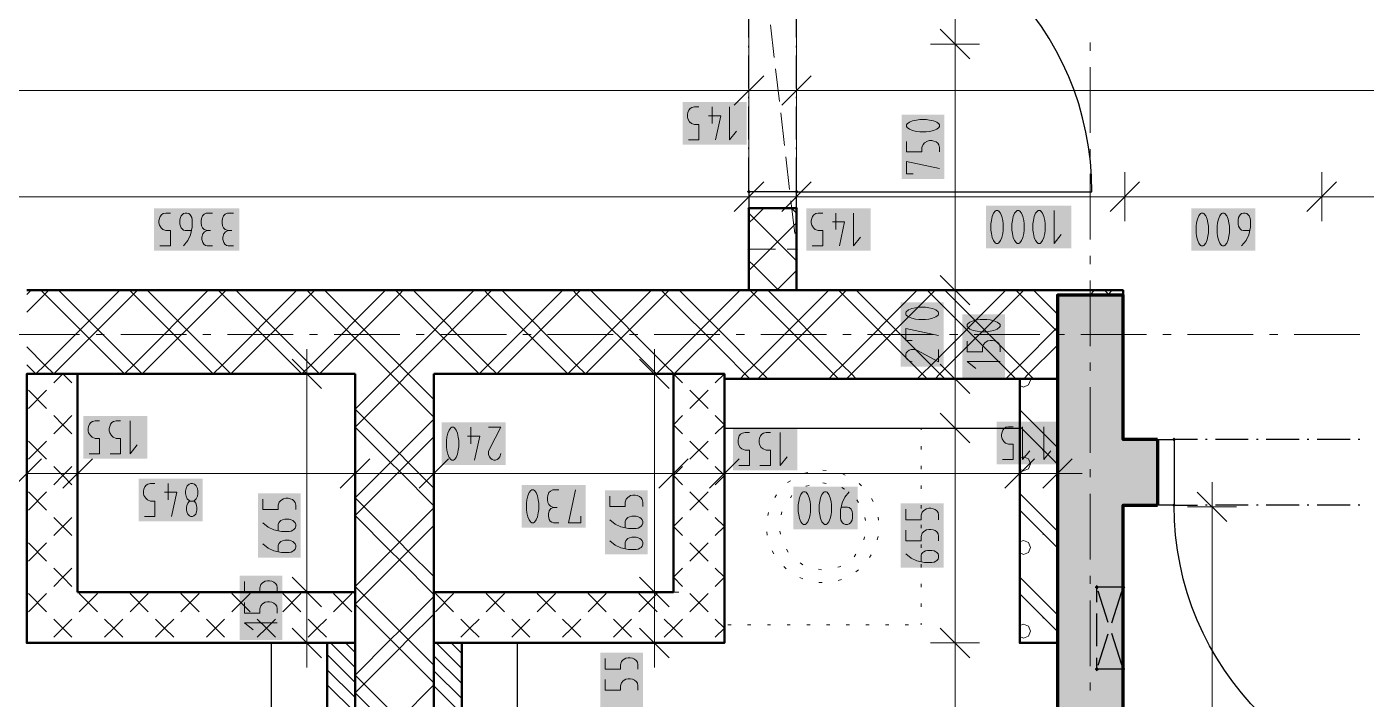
# Model space of a CAD drawing. Header units: millimetres. Extents: x 0 to 594, y 0 to 420.
# Drawn here: x 446.8 to 488.63, y 205.55 to 226.55 of the extents above; entities that cross this region are included whole.
import ezdxf

# ---------------------------------------------------------------- set-up
doc = ezdxf.new("R2010")
doc.units = ezdxf.units.MM
doc.header["$LTSCALE"] = 8
for name, color, linetype in [('PDF_Dokresleni pod rovinou rezu', 7, 'Continuous'), ('PDF_Dvere', 7, 'Continuous'), ('PDF_Instalacni prizdivka do 1m', 7, 'Continuous'), ('PDF_Instalacni prizdivky', 7, 'Continuous'), ('PDF_Koty delkove', 7, 'Continuous'), ('PDF_Osy hlavni', 7, 'Continuous'), ('PDF_Preklady', 7, 'Continuous'), ('PDF_Pricky CP', 7, 'Continuous'), ('PDF_Pricky sadrokarton', 7, 'Continuous'), ('PDF_Pricky zdene', 7, 'Continuous'), ('PDF_Sanita', 7, 'Continuous'), ('PDF_Steny akusticke', 7, 'Continuous'), ('PDF_Steny obvodove nosne', 7, 'Continuous')]:
    doc.layers.add(name, color=color, linetype=linetype)

msp = doc.modelspace()

# ---------------------------------------------------------------- hatches: boundary and pattern name
at = {"layer": 'PDF_Steny obvodove nosne', "true_color": 0xc0c0c0, "transparency": 33554559}
h = msp.add_hatch(color=9, dxfattribs=at)
h.paths.add_polyline_path([(478.986, 218.171), (478.986, 197.825), (481.036, 197.825), (481.036, 211.611), (481.035, 211.611), (481.035, 213.661), (481.036, 213.661), (481.036, 218.171)], flags=0)
h.paths.add_polyline_path([(478.986, 189.625), (478.986, 173.84), (481.036, 173.84), (481.036, 189.625)], flags=0)

# ---------------------------------------------------------------- linework, layer by layer
at = {"layer": 'PDF_Dokresleni pod rovinou rezu', "lineweight": 25}
for points in [[(480.216, 208.585), (480.216, 209.049)], [(481.036, 209.049), (480.227, 209.049)], [(480.57, 207.943), (480.258, 208.919)], [(480.679, 207.932), (480.991, 208.909)], [(480.216, 207.201), (480.216, 208.226)], [(480.257, 206.615), (480.57, 207.591)], [(480.992, 206.625), (480.679, 207.601)], [(480.216, 206.486), (480.216, 206.843)], [(481.036, 206.486), (480.227, 206.486)]]:
    msp.add_lwpolyline(points, dxfattribs=at)
at = {"layer": 'PDF_Dokresleni pod rovinou rezu', "lineweight": 25, "transparency": 33554559}
for points in [[(480.216, 208.985), (480.152, 209.049), (480.28, 209.049), (480.216, 209.113)], [(480.28, 209.049), (480.216, 208.985), (480.216, 209.113), (480.152, 209.049)], [(480.236, 208.988), (480.155, 209.029), (480.277, 209.068), (480.197, 209.11)], [(481.1, 209.049), (481.036, 208.985), (481.036, 209.113), (480.972, 209.049)], [(481.017, 208.988), (480.975, 209.068), (481.097, 209.029), (481.056, 209.11)], [(480.28, 206.486), (480.216, 206.422), (480.216, 206.55), (480.152, 206.486)], [(480.216, 206.422), (480.152, 206.486), (480.28, 206.486), (480.216, 206.55)], [(480.197, 206.425), (480.155, 206.506), (480.277, 206.467), (480.236, 206.547)], [(481.1, 206.486), (481.036, 206.422), (481.036, 206.55), (480.972, 206.486)], [(481.056, 206.425), (480.975, 206.467), (481.097, 206.506), (481.017, 206.547)]]:
    msp.add_solid(points, dxfattribs=at)
at = {"layer": 'PDF_Dvere', "lineweight": 25}
for points in [[(470.838, 221.4), (480.062, 221.4, 0.414213), (470.838, 230.625)], [(491.849, 211.611), (491.849, 202.386, -0.414213), (482.624, 211.611), (483.353, 211.611)]]:
    msp.add_lwpolyline(points, format="xyb", dxfattribs=at)
for points in [[(469.351, 226.215), (469.351, 227.24)], [(470.838, 226.215), (470.838, 227.24)], [(469.351, 225.907), (469.351, 225.959)], [(470.838, 225.907), (470.838, 225.959)], [(469.351, 224.626), (469.351, 225.651)], [(470.838, 224.626), (470.838, 225.651)], [(469.351, 224.319), (469.351, 224.37)], [(470.838, 224.319), (470.838, 224.37)], [(469.351, 223.037), (469.351, 224.062)], [(470.838, 223.037), (470.838, 224.062)], [(469.351, 222.73), (469.351, 222.781)], [(470.838, 222.73), (470.838, 222.781)], [(469.351, 221.449), (469.351, 222.474)], [(470.838, 221.449), (470.838, 222.474)], [(483.353, 213.661), (482.624, 213.661)], [(483.661, 213.661), (483.61, 213.661)], [(484.942, 213.661), (483.917, 213.661)], [(485.25, 213.661), (485.198, 213.661)], [(486.531, 213.661), (485.506, 213.661)], [(486.838, 213.661), (486.787, 213.661)], [(488.12, 213.661), (487.095, 213.661)], [(488.427, 213.661), (488.376, 213.661)], [(483.661, 211.611), (483.61, 211.611)], [(484.942, 211.611), (483.917, 211.611)], [(485.25, 211.611), (485.198, 211.611)], [(486.531, 211.611), (485.506, 211.611)], [(486.838, 211.611), (486.787, 211.611)], [(488.12, 211.611), (487.095, 211.611)], [(488.427, 211.611), (488.376, 211.611)]]:
    msp.add_lwpolyline(points, dxfattribs=at)
for points in [[(469.351, 221.4), (469.351, 220.887), (470.838, 220.887), (470.838, 221.4)], [(482.112, 213.661), (482.624, 213.661), (482.624, 211.611), (482.112, 211.611)]]:
    msp.add_lwpolyline(points, close=True, dxfattribs=at)
at = {"layer": 'PDF_Dvere', "lineweight": 25, "transparency": 33554559}
for points in [[(469.351, 221.336), (469.287, 221.4), (469.415, 221.4), (469.351, 221.464)], [(470.838, 221.336), (470.773, 221.4), (470.902, 221.4), (470.838, 221.464)], [(482.688, 213.661), (482.624, 213.597), (482.624, 213.725), (482.56, 213.661)], [(482.688, 211.611), (482.624, 211.547), (482.624, 211.675), (482.56, 211.611)]]:
    msp.add_solid(points, dxfattribs=at)
at = {"layer": 'PDF_Instalacni prizdivka do 1m', "lineweight": 25}
for points in [[(477.807, 215.557), (468.583, 215.557), (468.583, 214.02), (477.807, 214.02)], [(456.179, 188.6), (456.179, 207.306), (454.437, 207.306), (454.437, 188.6)], [(460.383, 207.306), (460.383, 188.6), (462.125, 188.6), (462.125, 207.306)]]:
    msp.add_lwpolyline(points, close=True, dxfattribs=at)
at = {"layer": 'PDF_Instalacni prizdivky', "lineweight": 9}
for points in [[(477.807, 215.347), (477.923, 215.299), (478.078, 215.364), (478.142, 215.519), (478.126, 215.557)], [(478.986, 215.501), (478.93, 215.557)], [(478.986, 213.41), (478.838, 213.559), (478.576, 213.82), (477.807, 214.589)], [(478.986, 212.887), (478.576, 213.297), (478.315, 213.559), (477.807, 214.066)], [(477.807, 212.733), (477.923, 212.686), (478.078, 212.75), (478.142, 212.905), (478.078, 213.06), (477.923, 213.125), (477.807, 213.077)], [(478.986, 210.796), (478.838, 210.945), (478.576, 211.206), (477.807, 211.975)], [(478.576, 210.684), (478.315, 210.945), (477.807, 211.452)], [(477.807, 210.12), (477.923, 210.072), (478.078, 210.136), (478.142, 210.292), (478.078, 210.447), (477.923, 210.511), (477.807, 210.463)], [(478.986, 210.274), (478.576, 210.684)], [(478.986, 208.183), (478.838, 208.331), (478.576, 208.593), (477.807, 209.361)], [(478.986, 207.66), (478.576, 208.07), (478.315, 208.331), (477.807, 208.839)], [(477.807, 207.506), (477.923, 207.458), (478.078, 207.523), (478.142, 207.678), (478.078, 207.833), (477.923, 207.897), (477.807, 207.85)]]:
    msp.add_lwpolyline(points, dxfattribs=at)
at = {"layer": 'PDF_Instalacni prizdivky', "lineweight": 50}
msp.add_lwpolyline([(478.986, 207.306), (478.986, 215.557), (477.807, 215.557), (477.807, 207.306), (478.935, 207.306)], close=True, dxfattribs=at)
at = {"layer": 'PDF_Instalacni prizdivky', "lineweight": 9, "transparency": 33554559}
for points in [[(478.537, 213.293), (478.514, 213.316), (478.56, 213.316), (478.537, 213.339)], [(478.537, 210.679), (478.514, 210.702), (478.56, 210.702), (478.537, 210.725)], [(478.537, 208.065), (478.514, 208.088), (478.56, 208.088), (478.537, 208.111)]]:
    msp.add_solid(points, dxfattribs=at)
at = {"layer": 'PDF_Koty delkove', "lineweight": 18}
for points in [[(475.786, 226.012), (475.786, 233.7)], [(476.247, 225.551), (475.324, 226.474)], [(476.554, 226.012), (475.786, 226.012), (475.017, 226.012)], [(475.786, 128.074), (475.786, 131.969), (475.786, 132.597), (475.786, 146.704), (475.786, 165.381), (475.786, 171.641), (475.786, 173.789), (475.786, 179.939), (475.786, 181.425), (475.786, 182.307), (475.786, 188.6), (475.786, 191.344), (475.786, 196.167), (475.786, 201.601), (475.786, 206.087), (475.786, 207.306), (475.786, 214.02), (475.786, 215.557), (475.786, 218.325), (475.786, 226.012)], [(469.813, 225.023), (468.89, 224.1)], [(469.351, 225.33), (469.351, 224.562), (469.351, 223.793)], [(471.299, 225.023), (470.376, 224.1)], [(470.838, 225.33), (470.838, 224.562), (470.838, 223.793)], [(510.402, 224.562), (490.697, 224.562), (470.838, 224.562), (469.351, 224.562), (157.447, 224.562)], [(467.459, 223.024), (467.787, 223.024), (467.787, 223.502), (467.65, 223.502), (467.555, 223.537), (467.5, 223.588), (467.446, 223.673), (467.432, 223.741), (467.432, 223.809), (467.446, 223.878), (467.473, 223.946), (467.514, 223.997), (467.568, 224.032), (467.65, 224.049), (467.787, 224.049)], [(468.089, 223.775), (468.472, 223.775), (468.307, 223.024)], [(468.198, 224.049), (468.198, 223.537)], [(468.746, 224.049), (468.746, 223.024), (468.964, 223.297)], [(474.275, 222.97), (474.275, 222.642), (474.752, 222.642), (474.752, 222.779), (474.787, 222.874), (474.838, 222.929), (474.923, 222.983), (474.991, 222.997), (475.06, 222.997), (475.128, 222.983), (475.196, 222.956), (475.247, 222.915), (475.282, 222.861), (475.3, 222.779), (475.3, 222.642)], [(474.275, 221.957), (474.275, 222.34), (475.3, 222.122)], [(469.813, 221.707), (468.89, 220.785)], [(469.351, 222.015), (469.351, 221.246), (469.351, 220.477)], [(471.299, 221.707), (470.376, 220.785)], [(470.838, 222.015), (470.838, 221.246), (470.838, 220.477)], [(474.479, 221.957), (474.275, 221.957)], [(481.549, 221.707), (480.626, 220.785)], [(481.087, 222.015), (481.087, 221.246), (481.087, 220.477)], [(487.698, 221.707), (486.775, 220.785)], [(487.237, 222.015), (487.237, 221.246), (487.237, 220.477)], [(544.944, 221.246), (533.362, 221.246), (510.402, 221.246), (501.792, 221.246), (492.153, 221.246), (492.136, 221.246), (487.237, 221.246), (481.087, 221.246), (470.838, 221.246), (469.351, 221.246), (434.86, 221.246), (428.813, 221.246), (416.513, 221.246), (405.084, 221.246)], [(450.955, 219.709), (451.284, 219.709), (451.284, 220.186), (451.147, 220.186), (451.052, 220.221), (450.996, 220.272), (450.942, 220.358), (450.928, 220.425), (450.928, 220.494), (450.942, 220.563), (450.969, 220.63), (451.01, 220.681), (451.065, 220.716), (451.147, 220.734), (451.284, 220.734)], [(451.941, 220.186), (451.75, 220.186), (451.695, 220.204), (451.654, 220.238), (451.626, 220.272), (451.599, 220.323), (451.585, 220.391), (451.585, 220.528), (451.599, 220.596), (451.626, 220.648), (451.654, 220.681), (451.695, 220.716), (451.75, 220.734), (451.804, 220.734), (451.859, 220.716), (451.9, 220.681), (451.927, 220.648), (451.955, 220.596), (451.969, 220.528), (451.969, 220.289), (451.914, 220.05), (451.832, 219.879), (451.695, 219.709)], [(452.598, 220.734), (452.407, 220.734), (452.339, 220.699), (452.283, 220.648), (452.256, 220.563), (452.242, 220.494), (452.242, 220.425), (452.256, 220.34), (452.283, 220.272), (452.339, 220.221), (452.434, 220.186)], [(453.255, 220.734), (453.064, 220.734), (452.996, 220.699), (452.941, 220.648), (452.913, 220.563), (452.899, 220.494), (452.899, 220.425), (452.913, 220.34), (452.941, 220.272), (452.996, 220.221), (453.091, 220.186)], [(471.326, 219.709), (471.654, 219.709), (471.654, 220.186), (471.517, 220.186), (471.422, 220.221), (471.367, 220.272), (471.312, 220.358), (471.298, 220.425), (471.298, 220.494), (471.312, 220.563), (471.34, 220.63), (471.381, 220.681), (471.435, 220.716), (471.517, 220.734), (471.654, 220.734)], [(471.956, 220.46), (472.339, 220.46), (472.174, 219.709)], [(472.065, 220.734), (472.065, 220.221)], [(472.613, 220.734), (472.613, 219.709), (472.831, 219.981)], [(476.907, 220.402), (476.907, 220.197), (476.921, 220.096), (476.948, 219.976), (476.989, 219.873), (477.043, 219.805), (477.071, 219.788), (477.126, 219.788), (477.154, 219.805), (477.208, 219.873), (477.249, 219.976), (477.277, 220.096), (477.291, 220.197), (477.291, 220.402), (477.277, 220.505), (477.249, 220.625), (477.208, 220.727), (477.154, 220.796), (477.126, 220.813), (477.071, 220.813)], [(477.071, 220.813), (477.043, 220.796), (476.989, 220.727), (476.948, 220.625), (476.921, 220.505), (476.907, 220.402)], [(478.468, 220.796), (478.44, 220.813), (478.385, 220.813), (478.358, 220.796), (478.303, 220.727), (478.262, 220.625), (478.235, 220.505), (478.221, 220.402)], [(478.221, 220.402), (478.221, 220.197), (478.235, 220.096), (478.262, 219.976), (478.303, 219.873), (478.358, 219.805), (478.385, 219.788), (478.44, 219.788), (478.468, 219.805), (478.522, 219.873), (478.563, 219.976), (478.591, 220.096), (478.605, 220.197), (478.605, 220.402), (478.591, 220.505), (478.563, 220.625), (478.522, 220.727), (478.468, 220.796)], [(478.878, 220.813), (478.878, 219.788), (479.097, 220.061)], [(484.216, 220.716), (484.189, 220.734), (484.134, 220.734), (484.106, 220.716), (484.052, 220.648), (484.011, 220.545), (483.984, 220.425), (483.97, 220.323)], [(483.97, 220.323), (483.97, 220.118), (483.984, 220.016), (484.011, 219.896), (484.052, 219.794), (484.106, 219.725), (484.134, 219.709), (484.189, 219.709), (484.216, 219.725), (484.271, 219.794), (484.312, 219.896), (484.34, 220.016), (484.354, 220.118), (484.354, 220.323), (484.34, 220.425), (484.312, 220.545), (484.271, 220.648), (484.216, 220.716)], [(484.983, 220.186), (484.791, 220.186), (484.736, 220.204), (484.695, 220.238), (484.668, 220.272), (484.641, 220.323), (484.627, 220.391), (484.627, 220.528), (484.641, 220.596), (484.668, 220.648), (484.695, 220.681), (484.736, 220.716), (484.791, 220.734), (484.846, 220.734), (484.901, 220.716), (484.942, 220.681), (484.969, 220.648), (484.997, 220.596), (485.011, 220.528), (485.011, 220.289), (484.956, 220.05), (484.874, 219.879), (484.736, 219.709)], [(452.598, 219.709), (452.434, 219.709), (452.379, 219.725), (452.325, 219.76), (452.297, 219.811), (452.27, 219.913), (452.27, 219.981), (452.297, 220.084), (452.352, 220.153), (452.434, 220.186), (452.543, 220.186)], [(453.255, 219.709), (453.091, 219.709), (453.036, 219.725), (452.982, 219.76), (452.954, 219.811), (452.927, 219.913), (452.927, 219.981), (452.954, 220.084), (453.009, 220.153), (453.091, 220.186), (453.2, 220.186)], [(476.247, 217.864), (475.324, 218.786)], [(476.554, 218.325), (475.786, 218.325), (475.017, 218.325)], [(474.452, 216.75), (474.248, 216.75), (474.248, 217.133), (475.273, 216.915)], [(476.78, 217.413), (476.575, 217.413), (476.474, 217.399), (476.354, 217.372), (476.252, 217.331), (476.183, 217.276), (476.166, 217.249), (476.166, 217.194), (476.183, 217.166), (476.252, 217.112), (476.354, 217.071), (476.474, 217.043), (476.575, 217.029), (476.78, 217.029), (476.883, 217.043), (477.003, 217.071)], [(477.003, 217.071), (477.105, 217.112), (477.174, 217.166), (477.191, 217.194), (477.191, 217.249), (477.174, 217.276), (477.105, 217.331), (477.003, 217.372), (476.883, 217.399), (476.78, 217.413)], [(476.166, 216.729), (476.166, 216.4), (476.644, 216.4), (476.644, 216.537), (476.679, 216.633), (476.73, 216.688), (476.815, 216.742), (476.883, 216.756), (476.952, 216.756), (477.02, 216.742), (477.088, 216.715), (477.139, 216.674), (477.174, 216.619), (477.191, 216.537), (477.191, 216.4)], [(455.544, 215.711), (455.544, 216.48)], [(466.398, 215.711), (466.398, 216.48)], [(475.273, 216.476), (475.273, 216.092), (474.589, 216.449), (474.521, 216.476), (474.418, 216.476), (474.351, 216.449), (474.299, 216.408), (474.264, 216.367), (474.248, 216.312), (474.248, 216.258), (474.264, 216.203), (474.299, 216.161), (474.351, 216.12), (474.452, 216.092)], [(456.006, 215.25), (455.083, 216.172)], [(466.859, 215.25), (465.936, 216.172)], [(476.247, 215.096), (475.324, 216.019)], [(477.191, 216.099), (476.166, 216.099), (476.439, 215.88)], [(456.313, 215.711), (455.544, 215.711), (454.776, 215.711)], [(455.544, 208.895), (455.544, 215.711)], [(467.166, 215.711), (466.398, 215.711), (465.629, 215.711)], [(466.398, 208.895), (466.398, 215.711)], [(476.554, 215.557), (475.786, 215.557), (475.017, 215.557)], [(448.746, 213.217), (449.074, 213.217), (449.074, 213.695), (448.937, 213.695), (448.842, 213.73), (448.787, 213.781), (448.733, 213.866), (448.719, 213.934), (448.719, 214.002), (448.733, 214.071), (448.76, 214.139), (448.801, 214.19), (448.855, 214.225), (448.937, 214.242), (449.074, 214.242)], [(449.403, 213.217), (449.731, 213.217), (449.731, 213.695), (449.594, 213.695), (449.499, 213.73), (449.444, 213.781), (449.39, 213.866), (449.376, 213.934), (449.376, 214.002), (449.39, 214.071), (449.417, 214.139), (449.458, 214.19), (449.512, 214.225)], [(449.512, 214.225), (449.594, 214.242), (449.731, 214.242)], [(450.033, 214.242), (450.033, 213.217), (450.251, 213.49)], [(476.247, 213.559), (475.324, 214.481)], [(460.563, 213.77), (460.947, 213.77), (460.782, 213.018)], [(460.672, 214.043), (460.672, 213.531)], [(461.22, 214.043), (461.604, 214.043), (461.247, 213.36), (461.22, 213.291), (461.22, 213.189), (461.247, 213.121), (461.288, 213.07), (461.329, 213.035), (461.384, 213.018), (461.439, 213.018), (461.494, 213.035)], [(469.037, 212.853), (469.366, 212.853), (469.366, 213.33), (469.229, 213.33), (469.134, 213.365), (469.079, 213.416), (469.024, 213.501), (469.01, 213.569), (469.01, 213.638), (469.024, 213.706), (469.051, 213.774), (469.092, 213.825), (469.147, 213.86), (469.229, 213.878), (469.366, 213.878)], [(469.694, 212.853), (470.023, 212.853), (470.023, 213.33), (469.886, 213.33), (469.791, 213.365), (469.736, 213.416), (469.681, 213.501), (469.667, 213.569), (469.667, 213.638), (469.681, 213.706), (469.708, 213.774), (469.75, 213.825), (469.804, 213.86), (469.886, 213.878), (470.023, 213.878)], [(470.324, 213.878), (470.324, 212.853), (470.543, 213.125)], [(476.554, 214.02), (475.786, 214.02), (475.017, 214.02)], [(477.268, 213.036), (477.597, 213.036), (477.597, 213.514), (477.459, 213.514), (477.364, 213.548), (477.309, 213.6), (477.255, 213.685), (477.241, 213.752), (477.241, 213.821), (477.255, 213.89), (477.282, 213.957), (477.323, 214.009), (477.377, 214.043), (477.459, 214.061), (477.597, 214.061)], [(477.898, 214.061), (477.898, 213.036), (478.117, 213.309)], [(478.555, 214.061), (478.555, 213.036), (478.774, 213.309)], [(448.39, 213.368), (448.39, 212.599), (448.39, 211.831)], [(457.051, 213.368), (457.051, 212.599), (457.051, 211.831)], [(459.511, 213.368), (459.511, 212.599), (459.511, 211.831)], [(466.994, 213.368), (466.994, 212.599), (466.994, 211.831)], [(468.583, 213.368), (468.583, 212.599), (468.583, 211.831)], [(477.807, 213.368), (477.807, 212.599), (477.807, 211.831)], [(478.986, 213.368), (478.986, 212.599), (478.986, 211.831)], [(447.263, 213.061), (446.34, 212.138)], [(448.851, 213.061), (447.929, 212.138)], [(457.513, 213.061), (456.59, 212.138)], [(459.973, 213.061), (459.05, 212.138)], [(461.494, 213.035), (461.535, 213.07), (461.576, 213.121), (461.604, 213.222)], [(467.455, 213.061), (466.533, 212.138)], [(469.044, 213.061), (468.121, 212.138)], [(478.269, 213.061), (477.346, 212.138)], [(479.447, 213.061), (478.525, 212.138)], [(478.986, 212.599), (477.807, 212.599), (474.721, 212.599), (468.583, 212.599), (468.081, 212.599), (466.994, 212.599), (459.511, 212.599), (457.051, 212.599), (456.616, 212.599), (448.39, 212.599), (446.801, 212.599)], [(478.986, 212.599), (479.755, 212.599)], [(450.473, 211.261), (450.802, 211.261), (450.802, 211.739), (450.665, 211.739), (450.569, 211.773), (450.514, 211.825), (450.46, 211.91), (450.446, 211.977), (450.446, 212.046), (450.46, 212.115), (450.487, 212.182), (450.528, 212.234), (450.582, 212.269), (450.665, 212.286), (450.802, 212.286)], [(451.212, 212.286), (451.212, 211.773)], [(463.416, 212.087), (463.225, 212.087), (463.157, 212.052), (463.102, 212.001), (463.075, 211.916), (463.061, 211.847), (463.061, 211.778), (463.075, 211.693), (463.102, 211.626), (463.157, 211.575), (463.252, 211.54)], [(464.101, 211.266), (464.101, 211.062), (463.718, 211.062), (463.936, 212.087)], [(483.811, 211.56), (483.811, 212.329)], [(451.103, 212.012), (451.487, 212.012), (451.322, 211.261)], [(452.007, 211.739), (452.034, 211.721), (452.075, 211.67), (452.102, 211.602), (452.116, 211.534), (452.116, 211.465), (452.102, 211.397), (452.075, 211.329), (452.02, 211.277), (451.979, 211.261), (451.924, 211.261), (451.883, 211.277), (451.828, 211.329), (451.801, 211.397), (451.787, 211.465), (451.787, 211.534), (451.801, 211.602), (451.828, 211.67), (451.869, 211.721), (451.896, 211.739)], [(454.173, 211.799), (454.173, 211.47), (454.65, 211.47), (454.65, 211.607), (454.685, 211.702), (454.736, 211.757), (454.821, 211.812), (454.889, 211.826), (454.958, 211.826), (455.026, 211.812), (455.094, 211.785), (455.145, 211.743), (455.18, 211.689), (455.198, 211.607), (455.198, 211.47)], [(465.009, 211.894), (465.009, 211.565), (465.486, 211.565), (465.486, 211.703), (465.521, 211.798), (465.572, 211.853), (465.657, 211.907), (465.725, 211.921), (465.794, 211.921), (465.862, 211.907), (465.93, 211.88), (465.981, 211.839), (466.016, 211.785), (466.034, 211.703), (466.034, 211.565)], [(471.261, 211.313), (471.275, 211.415), (471.275, 211.62), (471.261, 211.722), (471.234, 211.842), (471.192, 211.945), (471.138, 212.013), (471.11, 212.031), (471.056, 212.031), (471.028, 212.013), (470.974, 211.945), (470.933, 211.842), (470.906, 211.722), (470.892, 211.62)], [(472.479, 212.031), (472.342, 211.859), (472.26, 211.688), (472.206, 211.449), (472.206, 211.21), (472.22, 211.142), (472.247, 211.091)], [(484.272, 211.099), (483.35, 212.021)], [(463.115, 211.165), (463.088, 211.266), (463.088, 211.335), (463.115, 211.437), (463.17, 211.506), (463.252, 211.54), (463.361, 211.54)], [(465.486, 210.908), (465.486, 211.1), (465.504, 211.155), (465.538, 211.196), (465.572, 211.223), (465.623, 211.25), (465.691, 211.264), (465.828, 211.264), (465.896, 211.25), (465.947, 211.223), (465.981, 211.196), (466.016, 211.155), (466.034, 211.1), (466.034, 211.046), (466.016, 210.991), (465.981, 210.95), (465.947, 210.922), (465.896, 210.894), (465.828, 210.881), (465.589, 210.881), (465.35, 210.936), (465.179, 211.018), (465.009, 211.155)], [(470.892, 211.62), (470.892, 211.415), (470.906, 211.313), (470.933, 211.193), (470.974, 211.091), (471.028, 211.022), (471.056, 211.006), (471.11, 211.006), (471.138, 211.022), (471.192, 211.091), (471.234, 211.193), (471.261, 211.313)], [(472.247, 211.091), (472.274, 211.057), (472.315, 211.022), (472.37, 211.006), (472.424, 211.006), (472.479, 211.022), (472.521, 211.057), (472.548, 211.091), (472.576, 211.142), (472.59, 211.21), (472.59, 211.347), (472.576, 211.415), (472.548, 211.483), (472.479, 211.535), (472.424, 211.552), (472.233, 211.552)], [(474.248, 211.485), (474.248, 211.156), (474.726, 211.156), (474.726, 211.294), (474.761, 211.389), (474.812, 211.444), (474.897, 211.498), (474.965, 211.512), (475.033, 211.512), (475.102, 211.498), (475.17, 211.471), (475.221, 211.43), (475.256, 211.376), (475.273, 211.294), (475.273, 211.156)], [(484.58, 211.56), (483.811, 211.56), (483.042, 211.56)], [(483.811, 189.113), (483.811, 193.725), (483.811, 211.56)], [(454.65, 210.813), (454.65, 211.004), (454.668, 211.059), (454.701, 211.1), (454.736, 211.128), (454.787, 211.155), (454.855, 211.169), (454.992, 211.169), (455.06, 211.155), (455.111, 211.128), (455.145, 211.1), (455.18, 211.059), (455.198, 211.004), (455.198, 210.95), (455.18, 210.895), (455.145, 210.854), (455.111, 210.827), (455.06, 210.799), (454.992, 210.785), (454.753, 210.785), (454.514, 210.84), (454.343, 210.922), (454.173, 211.059)], [(463.416, 211.062), (463.252, 211.062), (463.197, 211.078), (463.143, 211.113), (463.115, 211.165)], [(474.248, 210.828), (474.248, 210.499), (474.726, 210.499), (474.726, 210.636), (474.761, 210.732), (474.812, 210.787), (474.897, 210.841), (474.965, 210.855), (475.033, 210.855), (475.102, 210.841)], [(475.102, 210.841), (475.17, 210.814), (475.221, 210.773), (475.256, 210.719), (475.273, 210.636), (475.273, 210.499)], [(455.111, 210.47), (455.145, 210.443), (455.18, 210.402), (455.198, 210.347), (455.198, 210.293), (455.18, 210.238), (455.145, 210.197), (455.111, 210.17), (455.06, 210.142), (454.992, 210.128), (454.753, 210.128), (454.514, 210.183), (454.343, 210.265), (454.173, 210.402)], [(454.65, 210.156), (454.65, 210.347), (454.668, 210.402), (454.701, 210.443), (454.736, 210.47), (454.787, 210.498), (454.855, 210.512), (454.992, 210.512), (455.06, 210.498), (455.111, 210.47)], [(465.947, 210.566), (465.981, 210.539), (466.016, 210.498), (466.034, 210.443), (466.034, 210.389), (466.016, 210.334), (465.981, 210.292), (465.947, 210.265), (465.896, 210.237), (465.828, 210.223), (465.589, 210.223), (465.35, 210.279), (465.179, 210.361), (465.009, 210.498)], [(465.486, 210.251), (465.486, 210.443), (465.504, 210.498), (465.538, 210.539), (465.572, 210.566), (465.623, 210.593), (465.691, 210.607), (465.828, 210.607), (465.896, 210.593), (465.947, 210.566)], [(474.726, 209.842), (474.726, 210.034), (474.743, 210.089), (474.777, 210.13), (474.812, 210.157), (474.862, 210.184), (474.931, 210.198), (475.067, 210.198), (475.136, 210.184), (475.187, 210.157), (475.221, 210.13), (475.256, 210.089), (475.273, 210.034), (475.273, 209.979), (475.256, 209.924), (475.221, 209.883), (475.187, 209.856), (475.136, 209.828), (475.067, 209.814), (474.828, 209.814), (474.589, 209.869), (474.418, 209.951), (474.248, 210.089)], [(453.599, 209.223), (453.599, 208.894), (454.077, 208.894), (454.077, 209.031), (454.111, 209.127), (454.163, 209.182), (454.248, 209.236), (454.315, 209.25), (454.384, 209.25), (454.453, 209.236), (454.52, 209.209), (454.572, 209.168), (454.606, 209.113), (454.624, 209.031), (454.624, 208.894)], [(456.006, 208.434), (455.083, 209.356)], [(466.859, 208.434), (465.936, 209.356)], [(456.313, 208.895), (455.544, 208.895), (454.776, 208.895)], [(455.544, 207.306), (455.544, 208.895)], [(467.166, 208.895), (466.398, 208.895), (465.629, 208.895)], [(466.398, 207.306), (466.398, 208.895)], [(453.599, 208.566), (453.599, 208.237), (454.077, 208.237), (454.077, 208.374), (454.111, 208.47), (454.163, 208.525), (454.248, 208.579), (454.315, 208.593), (454.384, 208.593), (454.453, 208.579), (454.52, 208.552), (454.572, 208.511), (454.606, 208.456), (454.624, 208.374), (454.624, 208.237)], [(454.624, 207.936), (453.599, 207.936), (453.872, 207.717)], [(456.006, 206.845), (455.083, 207.767)], [(466.859, 206.845), (465.936, 207.767)], [(476.247, 206.845), (475.324, 207.767)], [(456.313, 207.306), (455.544, 207.306), (454.776, 207.306)], [(455.544, 207.306), (455.544, 206.537)], [(467.166, 207.306), (466.398, 207.306), (465.629, 207.306)], [(466.398, 207.306), (466.398, 206.537)], [(476.554, 207.306), (475.786, 207.306), (475.017, 207.306)], [(464.86, 206.818), (464.86, 206.49), (465.338, 206.49), (465.338, 206.627), (465.373, 206.722), (465.424, 206.777), (465.509, 206.831), (465.577, 206.845), (465.645, 206.845), (465.714, 206.831), (465.782, 206.804), (465.833, 206.763), (465.868, 206.709), (465.885, 206.627), (465.885, 206.49)], [(464.86, 206.161), (464.86, 205.832), (465.338, 205.832), (465.338, 205.97), (465.373, 206.065), (465.424, 206.12), (465.509, 206.174), (465.577, 206.188), (465.645, 206.188), (465.714, 206.174), (465.782, 206.147), (465.833, 206.106), (465.868, 206.052), (465.885, 205.97), (465.885, 205.832)]]:
    msp.add_lwpolyline(points, dxfattribs=at)
for points in [[(474.889, 223.654), (474.684, 223.654), (474.582, 223.64), (474.462, 223.613), (474.36, 223.572), (474.291, 223.518), (474.275, 223.49), (474.275, 223.436), (474.291, 223.408), (474.36, 223.354), (474.462, 223.313), (474.582, 223.285), (474.684, 223.271), (474.889, 223.271), (474.991, 223.285), (475.111, 223.313), (475.213, 223.354), (475.282, 223.408), (475.3, 223.436), (475.3, 223.49), (475.282, 223.518), (475.213, 223.572), (475.111, 223.613), (474.991, 223.64)], [(477.564, 220.402), (477.564, 220.197), (477.578, 220.096), (477.605, 219.976), (477.646, 219.873), (477.701, 219.805), (477.728, 219.788), (477.783, 219.788), (477.811, 219.805), (477.865, 219.873), (477.906, 219.976), (477.934, 220.096), (477.948, 220.197), (477.948, 220.402), (477.934, 220.505), (477.906, 220.625), (477.865, 220.727), (477.811, 220.796), (477.783, 220.813), (477.728, 220.813), (477.701, 220.796), (477.646, 220.727), (477.605, 220.625), (477.578, 220.505)], [(483.313, 220.323), (483.313, 220.118), (483.327, 220.016), (483.354, 219.896), (483.395, 219.794), (483.449, 219.725), (483.477, 219.709), (483.532, 219.709), (483.559, 219.725), (483.614, 219.794), (483.655, 219.896), (483.683, 220.016), (483.697, 220.118), (483.697, 220.323), (483.683, 220.425), (483.655, 220.545), (483.614, 220.648), (483.559, 220.716), (483.532, 220.734), (483.477, 220.734), (483.449, 220.716), (483.395, 220.648), (483.354, 220.545), (483.327, 220.425)], [(474.862, 217.79), (474.657, 217.79), (474.556, 217.776), (474.436, 217.749), (474.333, 217.708), (474.264, 217.654), (474.248, 217.626), (474.248, 217.572), (474.264, 217.544), (474.333, 217.49), (474.436, 217.448), (474.556, 217.421), (474.657, 217.407), (474.862, 217.407), (474.965, 217.421), (475.084, 217.448), (475.187, 217.49), (475.256, 217.544), (475.273, 217.572), (475.273, 217.626), (475.256, 217.654), (475.187, 217.708), (475.084, 217.749), (474.965, 217.776)], [(459.906, 213.632), (459.906, 213.427), (459.92, 213.326), (459.947, 213.206), (459.988, 213.103), (460.042, 213.035), (460.07, 213.018), (460.124, 213.018), (460.152, 213.035), (460.207, 213.103), (460.248, 213.206), (460.276, 213.326), (460.29, 213.427), (460.29, 213.632), (460.276, 213.735), (460.248, 213.855), (460.207, 213.957), (460.152, 214.026), (460.124, 214.043), (460.07, 214.043), (460.042, 214.026), (459.988, 213.957), (459.947, 213.855), (459.92, 213.735)], [(451.76, 212.046), (451.76, 211.977), (451.774, 211.892), (451.814, 211.807), (451.869, 211.756), (451.896, 211.739), (452.007, 211.739), (452.034, 211.756), (452.089, 211.807), (452.13, 211.892), (452.144, 211.977), (452.144, 212.046), (452.13, 212.131), (452.089, 212.217), (452.034, 212.269), (451.979, 212.286), (451.924, 212.286), (451.869, 212.269), (451.814, 212.217), (451.774, 212.131)], [(462.404, 211.676), (462.404, 211.471), (462.418, 211.369), (462.445, 211.25), (462.486, 211.147), (462.54, 211.078), (462.568, 211.062), (462.622, 211.062), (462.65, 211.078), (462.704, 211.147), (462.745, 211.25), (462.773, 211.369), (462.787, 211.471), (462.787, 211.676), (462.773, 211.778), (462.745, 211.898), (462.704, 212.001), (462.65, 212.07), (462.622, 212.087), (462.568, 212.087), (462.54, 212.07), (462.486, 212.001), (462.445, 211.898), (462.418, 211.778)], [(471.549, 211.62), (471.549, 211.415), (471.563, 211.313), (471.59, 211.193), (471.631, 211.091), (471.685, 211.022), (471.713, 211.006), (471.767, 211.006), (471.795, 211.022), (471.85, 211.091), (471.891, 211.193), (471.919, 211.313), (471.932, 211.415), (471.932, 211.62), (471.919, 211.722), (471.891, 211.842), (471.85, 211.945), (471.795, 212.013), (471.767, 212.031), (471.713, 212.031), (471.685, 212.013), (471.631, 211.945), (471.59, 211.842), (471.563, 211.722)]]:
    msp.add_lwpolyline(points, close=True, dxfattribs=at)
at = {"layer": 'PDF_Koty delkove', "color": 7, "lineweight": 18, "true_color": 0xffffff, "transparency": 33554559}
for points in [[(469.283, 224.203), (467.278, 224.203), (469.283, 222.87), (467.278, 222.87)], [(475.453, 221.803), (475.453, 223.808), (474.121, 221.803), (474.121, 223.808)], [(453.437, 220.887), (450.775, 220.887), (453.437, 219.555), (450.775, 219.555)], [(473.15, 220.887), (471.145, 220.887), (473.15, 219.555), (471.145, 219.555)], [(479.416, 220.967), (476.754, 220.967), (479.416, 219.635), (476.754, 219.635)], [(485.164, 220.887), (483.16, 220.887), (485.164, 219.555), (483.16, 219.555)], [(475.427, 215.939), (475.427, 217.944), (474.094, 215.939), (474.094, 217.944)], [(477.345, 215.561), (477.345, 217.566), (476.013, 215.561), (476.013, 217.566)], [(450.57, 214.396), (448.565, 214.396), (450.57, 213.064), (448.565, 213.064)], [(461.757, 214.197), (459.753, 214.197), (461.757, 212.865), (459.753, 212.865)], [(479.092, 214.215), (477.088, 214.215), (479.092, 212.882), (477.088, 212.882)], [(470.862, 214.031), (468.857, 214.031), (470.862, 212.699), (468.857, 212.699)], [(452.297, 212.44), (450.293, 212.44), (452.297, 211.107), (450.293, 211.107)], [(464.255, 212.241), (462.25, 212.241), (464.255, 210.908), (462.25, 210.908)], [(466.187, 210.07), (466.187, 212.075), (464.855, 210.07), (464.855, 212.075)], [(472.743, 212.184), (470.738, 212.184), (472.743, 210.852), (470.738, 210.852)], [(455.351, 209.974), (455.351, 211.979), (454.019, 209.974), (454.019, 211.979)], [(475.427, 209.661), (475.427, 211.665), (474.094, 209.661), (474.094, 211.665)], [(454.778, 207.398), (454.778, 209.403), (453.445, 207.398), (453.445, 209.403)], [(466.039, 204.994), (466.039, 206.999), (464.706, 204.994), (464.706, 206.999)]]:
    msp.add_solid(points, dxfattribs=at)
at = {"layer": 'PDF_Osy hlavni', "lineweight": 18}
for points in [[(480.011, 225.805), (480.011, 226.061)], [(480.011, 223.242), (480.011, 225.292)], [(480.011, 222.474), (480.011, 222.73)], [(480.011, 219.911), (480.011, 221.961)], [(480.011, 219.142), (480.011, 219.399)], [(480.011, 216.58), (480.011, 218.63)], [(448.452, 216.941), (446.402, 216.941)], [(449.221, 216.941), (448.965, 216.941)], [(451.784, 216.941), (449.734, 216.941)], [(452.552, 216.941), (452.296, 216.941)], [(455.115, 216.941), (453.065, 216.941)], [(455.884, 216.941), (455.627, 216.941)], [(458.446, 216.941), (456.396, 216.941)], [(459.215, 216.941), (458.959, 216.941)], [(461.777, 216.941), (459.727, 216.941)], [(462.546, 216.941), (462.29, 216.941)], [(465.108, 216.941), (463.059, 216.941)], [(465.877, 216.941), (465.621, 216.941)], [(468.44, 216.941), (466.39, 216.941)], [(469.208, 216.941), (468.952, 216.941)], [(471.771, 216.941), (469.721, 216.941)], [(472.54, 216.941), (472.283, 216.941)], [(475.102, 216.941), (473.052, 216.941)], [(475.871, 216.941), (475.615, 216.941)], [(478.433, 216.941), (476.383, 216.941)], [(479.202, 216.941), (478.946, 216.941)], [(481.765, 216.941), (479.715, 216.941)], [(482.533, 216.941), (482.277, 216.941)], [(485.096, 216.941), (483.046, 216.941)], [(485.865, 216.941), (485.608, 216.941)], [(488.427, 216.941), (486.377, 216.941)], [(480.011, 215.811), (480.011, 216.068)], [(480.011, 213.249), (480.011, 215.299)], [(480.011, 212.48), (480.011, 212.736)], [(480.011, 209.918), (480.011, 211.968)], [(480.011, 209.149), (480.011, 209.405)], [(480.011, 206.586), (480.011, 208.636)], [(480.011, 205.818), (480.011, 206.074)]]:
    msp.add_lwpolyline(points, dxfattribs=at)
at = {"layer": 'PDF_Preklady', "lineweight": 18}
for points in [[(470.143, 225.597), (470.024, 226.615)], [(469.351, 225.19), (469.351, 226.215)], [(470.838, 225.19), (470.838, 226.215)], [(470.302, 224.222), (470.184, 225.24)], [(469.351, 223.806), (469.351, 224.831)], [(470.838, 223.806), (470.838, 224.831)], [(470.461, 222.848), (470.343, 223.866)], [(469.351, 222.422), (469.351, 223.447)], [(470.838, 222.422), (470.838, 223.447)], [(470.621, 221.473), (470.503, 222.491)], [(469.351, 221.039), (469.351, 222.064)], [(470.838, 221.039), (470.838, 222.064)], [(470.78, 220.099), (470.662, 221.117)], [(469.351, 219.655), (469.351, 220.68)], [(470.838, 219.655), (470.838, 220.68)], [(470.182, 219.606), (469.351, 219.606)], [(470.541, 219.606), (470.838, 219.606), (470.822, 219.742)]]:
    msp.add_lwpolyline(points, dxfattribs=at)
at = {"layer": 'PDF_Preklady', "lineweight": 18, "transparency": 33554559}
for points in [[(469.351, 220.841), (469.305, 220.887), (469.397, 220.887), (469.351, 220.933)], [(469.351, 220.841), (469.305, 220.887), (469.397, 220.887), (469.351, 220.933)], [(470.838, 220.841), (470.791, 220.887), (470.884, 220.887), (470.838, 220.933)], [(470.838, 220.841), (470.791, 220.887), (470.884, 220.887), (470.838, 220.933)], [(469.351, 219.56), (469.305, 219.606), (469.397, 219.606), (469.351, 219.652)], [(469.397, 219.606), (469.351, 219.56), (469.351, 219.652), (469.305, 219.606)], [(470.884, 219.606), (470.838, 219.56), (470.838, 219.652), (470.791, 219.606)], [(470.838, 219.56), (470.791, 219.606), (470.884, 219.606), (470.838, 219.652)], [(470.843, 219.56), (470.792, 219.601), (470.883, 219.611), (470.832, 219.652)]]:
    msp.add_solid(points, dxfattribs=at)
at = {"layer": 'PDF_Pricky CP', "lineweight": 50}
for points in [[(448.39, 208.895), (448.39, 215.711), (446.801, 215.711), (446.801, 215.557), (446.801, 207.306), (448.39, 207.306)], [(466.994, 207.306), (468.583, 207.306), (468.583, 215.557), (468.583, 215.711), (466.994, 215.711), (466.994, 208.895)], [(448.39, 207.306), (457.051, 207.306), (457.051, 208.895), (448.39, 208.895)], [(466.994, 208.895), (459.512, 208.895), (459.512, 207.306), (466.994, 207.306)]]:
    msp.add_lwpolyline(points, dxfattribs=at)
at = {"layer": 'PDF_Pricky CP', "lineweight": 9}
for points in [[(448.213, 215.427), (447.929, 215.711), (447.645, 215.427)], [(447.929, 215.711), (447.929, 215.711)], [(447.929, 215.711), (447.929, 215.711)], [(466.994, 215.711), (466.994, 215.711)], [(467.278, 215.427), (466.994, 215.711), (466.994, 215.711)], [(466.994, 215.711), (466.994, 215.711)], [(468.583, 215.711), (468.298, 215.427)], [(447.419, 214.632), (446.85, 215.201)], [(447.419, 215.201), (446.85, 214.632)], [(468.073, 214.632), (467.504, 215.201)], [(468.073, 215.201), (467.504, 214.632)], [(448.213, 213.838), (447.929, 214.122), (447.645, 214.407)], [(447.645, 213.838), (447.929, 214.122), (448.213, 214.407)], [(466.994, 214.122), (466.994, 214.122), (467.278, 214.407)], [(468.583, 214.122), (468.298, 214.407)], [(467.278, 213.838), (466.994, 214.122), (466.994, 214.122)], [(468.583, 214.122), (468.298, 213.838)], [(447.419, 213.044), (446.85, 213.612)], [(447.419, 213.612), (446.85, 213.044)], [(468.073, 213.044), (467.504, 213.612)], [(468.073, 213.612), (467.504, 213.044)], [(448.213, 212.249), (447.929, 212.534), (447.645, 212.818)], [(447.645, 212.249), (447.929, 212.534), (448.213, 212.818)], [(466.994, 212.534), (466.994, 212.534), (467.278, 212.818)], [(467.278, 212.249), (466.994, 212.534), (466.994, 212.534)], [(468.583, 212.534), (468.298, 212.818)], [(468.583, 212.534), (468.298, 212.249)], [(447.419, 211.455), (446.85, 212.024)], [(447.419, 212.024), (446.85, 211.455)], [(468.073, 211.455), (467.504, 212.024)], [(468.073, 212.024), (467.504, 211.455)], [(448.213, 210.661), (447.929, 210.945), (447.645, 211.229)], [(447.645, 210.661), (447.929, 210.945), (448.213, 211.229)], [(466.994, 210.945), (466.994, 210.945), (467.278, 211.229)], [(468.583, 210.945), (468.298, 211.229)], [(467.278, 210.661), (466.994, 210.945), (466.994, 210.945)], [(468.583, 210.945), (468.298, 210.661)], [(447.419, 209.866), (446.85, 210.435)], [(447.419, 210.435), (446.85, 209.866)], [(468.073, 209.866), (467.504, 210.435)], [(468.073, 210.435), (467.504, 209.866)], [(448.213, 209.072), (447.929, 209.356), (447.645, 209.641)], [(447.645, 209.072), (447.929, 209.356), (448.213, 209.641)], [(466.994, 209.356), (466.994, 209.356), (467.278, 209.641)], [(468.583, 209.356), (468.298, 209.641)], [(467.278, 209.072), (466.994, 209.356), (466.994, 209.356)], [(468.583, 209.356), (468.298, 209.072)], [(447.419, 208.277), (446.85, 208.846)], [(447.419, 208.846), (446.85, 208.277)], [(449.008, 208.277), (448.439, 208.846)], [(449.008, 208.846), (448.439, 208.277)], [(450.596, 208.277), (450.028, 208.846)], [(450.596, 208.846), (450.028, 208.277)], [(452.185, 208.277), (451.616, 208.846)], [(452.185, 208.846), (451.616, 208.277)], [(453.774, 208.277), (453.205, 208.846)], [(453.774, 208.846), (453.205, 208.277)], [(455.363, 208.277), (454.794, 208.846)], [(455.363, 208.846), (454.794, 208.277)], [(456.951, 208.277), (456.383, 208.846)], [(456.951, 208.846), (456.383, 208.277)], [(460.129, 208.277), (459.56, 208.846)], [(460.129, 208.846), (459.56, 208.277)], [(461.718, 208.277), (461.149, 208.846)], [(461.718, 208.846), (461.149, 208.277)], [(463.306, 208.277), (462.738, 208.846)], [(463.306, 208.846), (462.738, 208.277)], [(464.895, 208.277), (464.326, 208.846)], [(464.895, 208.846), (464.326, 208.277)], [(466.484, 208.277), (465.915, 208.846)], [(466.484, 208.846), (465.915, 208.277)], [(468.073, 208.277), (467.504, 208.846)], [(468.073, 208.846), (467.504, 208.277)], [(448.213, 207.483), (447.929, 207.767), (447.645, 208.052)], [(447.645, 207.483), (447.929, 207.767), (448.213, 208.052)], [(449.802, 207.483), (449.518, 207.767), (449.233, 208.052)], [(449.233, 207.483), (449.518, 207.767), (449.802, 208.052)], [(451.391, 207.483), (451.106, 207.767), (450.822, 208.052)], [(450.822, 207.483), (451.106, 207.767), (451.391, 208.052)], [(452.98, 207.483), (452.695, 207.767), (452.411, 208.052)], [(452.411, 207.483), (452.695, 207.767), (452.98, 208.052)], [(454.568, 207.483), (454.284, 207.767), (454, 208.052)], [(454, 207.483), (454.284, 207.767), (454.568, 208.052)], [(456.157, 207.483), (455.873, 207.767), (455.588, 208.052)], [(455.588, 207.483), (455.873, 207.767), (456.157, 208.052)], [(460.923, 207.483), (460.639, 207.767), (460.354, 208.052)], [(460.354, 207.483), (460.639, 207.767), (460.923, 208.052)], [(462.512, 207.483), (462.228, 207.767), (461.943, 208.052)], [(461.943, 207.483), (462.228, 207.767), (462.512, 208.052)], [(464.101, 207.483), (463.816, 207.767), (463.532, 208.052)], [(463.532, 207.483), (463.816, 207.767), (464.101, 208.052)], [(465.689, 207.483), (465.405, 207.767), (465.121, 208.052)], [(465.121, 207.483), (465.405, 207.767), (465.689, 208.052)], [(466.994, 207.767), (466.709, 208.052)], [(466.994, 207.767), (466.994, 207.767), (467.278, 208.052)], [(468.583, 207.767), (468.298, 208.052)], [(466.994, 207.767), (466.709, 207.483)], [(467.278, 207.483), (466.994, 207.767), (466.994, 207.767)], [(468.583, 207.767), (468.298, 207.483)]]:
    msp.add_lwpolyline(points, dxfattribs=at)
at = {"layer": 'PDF_Pricky sadrokarton', "lineweight": 50}
for points in [[(457.051, 181.425), (457.051, 207.306), (456.179, 207.306), (456.179, 188.6), (456.179, 181.425)], [(459.511, 207.306), (459.511, 181.425), (460.383, 181.425), (460.383, 188.6), (460.383, 207.306)]]:
    msp.add_lwpolyline(points, close=True, dxfattribs=at)
at = {"layer": 'PDF_Pricky sadrokarton', "lineweight": 9}
for points in [[(457.051, 206.542), (456.287, 207.306)], [(457.051, 207.013), (456.758, 207.306)], [(460.383, 206.508), (459.585, 207.306)], [(460.383, 206.979), (460.056, 207.306)], [(457.051, 206.071), (456.179, 206.942)], [(460.383, 206.037), (459.511, 206.908)], [(457.051, 205.6), (456.179, 206.471)], [(460.383, 205.566), (459.511, 206.437)], [(457.051, 205.129), (456.179, 206)], [(460.383, 205.095), (459.511, 205.966)]]:
    msp.add_lwpolyline(points, dxfattribs=at)
at = {"layer": 'PDF_Pricky zdene', "lineweight": 9}
for points in [[(469.813, 220.887), (469.505, 220.58), (469.351, 220.426)], [(470.838, 220.734), (470.684, 220.887)], [(470.838, 219.247), (469.505, 220.58), (469.351, 220.734)], [(470.838, 220.426), (469.505, 219.094), (469.351, 218.94)], [(470.274, 218.325), (469.505, 219.094), (469.351, 219.247)], [(470.838, 218.94), (470.222, 218.325)]]:
    msp.add_lwpolyline(points, dxfattribs=at)
at = {"layer": 'PDF_Pricky zdene', "lineweight": 50}
msp.add_lwpolyline([(470.838, 220.887), (470.838, 219.606), (470.838, 218.325), (470.838, 218.325), (469.351, 218.325), (469.351, 218.325), (469.351, 219.606), (469.351, 220.887), (470.838, 220.887)], dxfattribs=at)
at = {"layer": 'PDF_Sanita', "lineweight": 13}
for points in [[(446.801, 214.02), (446.801, 214.02)], [(446.801, 213.966), (446.801, 214.02)], [(446.801, 214.02), (446.801, 214.02)], [(468.583, 214.02), (468.583, 214.02)], [(468.583, 213.966), (468.583, 214.02)], [(468.583, 214.02), (468.583, 214.02)], [(468.798, 214.02), (468.696, 214.02)], [(469.413, 214.02), (469.311, 214.02)], [(470.028, 214.02), (469.926, 214.02)], [(470.643, 214.02), (470.541, 214.02)], [(471.258, 214.02), (471.156, 214.02)], [(471.873, 214.02), (471.771, 214.02)], [(472.488, 214.02), (472.386, 214.02)], [(473.103, 214.02), (473.001, 214.02)], [(473.718, 214.02), (473.616, 214.02)], [(474.333, 214.02), (474.231, 214.02)], [(474.732, 214.02), (474.732, 214.02)], [(474.732, 213.966), (474.732, 214.02)], [(474.732, 214.02), (474.732, 214.02)], [(446.801, 213.351), (446.801, 213.454)], [(468.583, 213.351), (468.583, 213.454)], [(474.732, 213.351), (474.732, 213.454)], [(446.801, 212.736), (446.801, 212.839)], [(468.583, 212.736), (468.583, 212.839)], [(471.096, 212.607), (471.195, 212.633)], [(471.658, 212.702), (471.76, 212.693)], [(472.261, 212.595), (472.354, 212.552)], [(474.732, 212.736), (474.732, 212.839)], [(446.801, 212.121), (446.801, 212.224)], [(468.583, 212.121), (468.583, 212.224)], [(470.56, 212.313), (470.644, 212.372)], [(471.131, 212.206), (471.135, 212.208), (471.231, 212.227)], [(471.658, 212.312), (471.758, 212.292)], [(472.248, 212.162), (472.334, 212.105)], [(472.79, 212.288), (472.863, 212.215)], [(474.732, 212.121), (474.732, 212.224)], [(470.157, 211.853), (470.215, 211.937)], [(470.644, 211.84), (470.691, 211.911)], [(472.715, 211.775), (472.772, 211.69)], [(473.182, 211.817), (473.226, 211.724)], [(446.801, 211.506), (446.801, 211.609)], [(468.583, 211.506), (468.583, 211.609)], [(469.936, 211.283), (469.962, 211.382)], [(470.362, 211.304), (470.382, 211.404)], [(472.968, 211.227), (472.988, 211.127)], [(473.389, 211.24), (473.398, 211.138)], [(474.732, 211.506), (474.732, 211.609)], [(446.801, 210.891), (446.801, 210.994)], [(468.583, 210.891), (468.583, 210.994)], [(470.339, 210.701), (470.319, 210.801)], [(474.732, 210.891), (474.732, 210.994)], [(446.801, 210.276), (446.801, 210.379)], [(468.583, 210.276), (468.583, 210.379)], [(469.924, 210.671), (469.915, 210.773)], [(472.96, 210.624), (472.94, 210.524)], [(473.385, 210.628), (473.358, 210.529)], [(474.732, 210.276), (474.732, 210.379)], [(470.124, 210.093), (470.08, 210.186)], [(470.579, 210.147), (470.522, 210.232)], [(472.693, 210.082), (472.636, 209.997)], [(473.171, 210.054), (473.112, 209.971)], [(446.801, 209.661), (446.801, 209.764)], [(468.583, 209.661), (468.583, 209.764)], [(470.509, 209.618), (470.437, 209.69)], [(471.034, 209.749), (470.949, 209.806)], [(471.619, 209.586), (471.519, 209.606)], [(472.216, 209.706), (472.18, 209.682), (472.122, 209.671)], [(472.773, 209.589), (472.689, 209.53)], [(474.732, 209.661), (474.732, 209.764)], [(446.801, 209.046), (446.801, 209.149)], [(468.583, 209.046), (468.583, 209.149)], [(471.035, 209.304), (470.942, 209.347)], [(471.636, 209.19), (471.534, 209.199)], [(472.24, 209.289), (472.141, 209.262)], [(474.732, 209.046), (474.732, 209.149)], [(446.801, 208.431), (446.801, 208.534)], [(468.583, 208.431), (468.583, 208.534)], [(474.732, 208.431), (474.732, 208.534)], [(446.801, 207.87), (446.801, 207.919)], [(446.801, 207.87), (446.801, 207.87)], [(446.801, 207.87), (446.801, 207.87)], [(468.583, 207.87), (468.583, 207.919)], [(468.583, 207.87), (468.583, 207.87)], [(468.583, 207.87), (468.583, 207.87)], [(468.798, 207.87), (468.696, 207.87)], [(469.413, 207.87), (469.311, 207.87)], [(470.028, 207.87), (469.926, 207.87)], [(470.643, 207.87), (470.541, 207.87)], [(471.258, 207.87), (471.156, 207.87)], [(471.873, 207.87), (471.771, 207.87)], [(472.488, 207.87), (472.386, 207.87)], [(473.103, 207.87), (473.001, 207.87)], [(473.718, 207.87), (473.616, 207.87)], [(474.333, 207.87), (474.231, 207.87)], [(474.732, 207.87), (474.732, 207.919)], [(474.732, 207.87), (474.732, 207.87)], [(474.732, 207.87), (474.732, 207.87)]]:
    msp.add_lwpolyline(points, dxfattribs=at)
at = {"layer": 'PDF_Steny akusticke', "lineweight": 9}
for points in [[(446.801, 217.638), (447.365, 218.202), (447.242, 218.325)], [(446.801, 218.192), (446.935, 218.325)], [(450.01, 218.325), (450.133, 218.202), (447.642, 215.711), (447.365, 215.988), (449.702, 218.325)], [(447.365, 218.202), (447.488, 218.325)], [(450.133, 215.988), (447.796, 218.325)], [(452.777, 218.325), (452.9, 218.202), (450.409, 215.711), (450.133, 215.988), (452.47, 218.325)], [(450.133, 218.202), (450.256, 218.325)], [(453.177, 215.711), (452.9, 215.988), (450.563, 218.325)], [(452.623, 215.711), (452.9, 215.988), (455.237, 218.325)], [(452.9, 218.202), (453.023, 218.325)], [(453.177, 215.711), (455.668, 218.202), (455.545, 218.325)], [(455.944, 215.711), (455.668, 215.988), (453.331, 218.325)], [(455.391, 215.711), (455.668, 215.988), (458.005, 218.325)], [(455.668, 218.202), (455.791, 218.325)], [(455.944, 215.711), (458.435, 218.202), (458.312, 218.325)], [(458.712, 215.711), (458.435, 215.988), (456.098, 218.325)], [(458.158, 215.711), (458.435, 215.988), (460.772, 218.325)], [(458.435, 218.202), (458.558, 218.325)], [(458.712, 215.711), (461.203, 218.202), (461.08, 218.325)], [(461.479, 215.711), (461.203, 215.988), (458.866, 218.325)], [(460.926, 215.711), (461.203, 215.988), (463.54, 218.325)], [(461.203, 218.202), (461.326, 218.325)], [(461.479, 215.711), (463.97, 218.202), (463.847, 218.325)], [(464.247, 215.711), (463.97, 215.988), (461.633, 218.325)], [(463.693, 215.711), (463.97, 215.988), (466.307, 218.325)], [(463.97, 218.202), (464.093, 218.325)], [(464.247, 215.711), (466.738, 218.202), (466.615, 218.325)], [(467.014, 215.711), (466.738, 215.988), (464.401, 218.325)], [(466.738, 218.202), (466.861, 218.325)], [(471.842, 218.325), (469.505, 215.988), (468.583, 216.91), (467.168, 218.325)], [(468.583, 217.833), (469.075, 218.325)], [(472.15, 215.557), (471.996, 215.711), (469.505, 218.202), (469.382, 218.325)], [(469.505, 218.202), (469.628, 218.325)], [(472.703, 215.557), (472.549, 215.711), (472.273, 215.988), (469.936, 218.325)], [(471.842, 215.557), (471.996, 215.711), (472.273, 215.988), (474.609, 218.325)], [(474.917, 215.557), (474.763, 215.711), (472.273, 218.202), (472.15, 218.325)], [(472.273, 218.202), (472.396, 218.325)], [(475.47, 215.557), (475.317, 215.711), (475.04, 215.988), (472.703, 218.325)], [(474.609, 215.557), (474.763, 215.711), (475.04, 215.988), (477.377, 218.325)], [(477.684, 215.557), (477.531, 215.711), (475.04, 218.202), (474.917, 218.325)], [(475.04, 218.202), (475.163, 218.325)], [(478.238, 215.557), (478.084, 215.711), (477.807, 215.988), (475.47, 218.325)], [(478.986, 217.023), (477.807, 218.202), (477.684, 218.325)], [(477.807, 218.202), (477.93, 218.325)], [(478.986, 217.577), (478.238, 218.325)], [(479.991, 218.171), (480.144, 218.325)], [(480.606, 218.171), (480.575, 218.202), (480.452, 218.325)], [(480.544, 218.171), (480.575, 218.202), (480.698, 218.325)], [(481.035, 218.295), (481.005, 218.325)], [(449.856, 215.711), (447.365, 218.202)], [(452.623, 215.711), (450.133, 218.202)], [(455.391, 215.711), (452.9, 218.202)], [(458.158, 215.711), (455.668, 218.202)], [(460.926, 215.711), (458.435, 218.202)], [(463.693, 215.711), (461.203, 218.202)], [(466.461, 215.711), (463.97, 218.202)], [(468.583, 216.357), (466.738, 218.202)], [(468.583, 217.279), (469.505, 218.202)], [(469.782, 215.711), (472.273, 218.202)], [(472.549, 215.711), (475.04, 218.202)], [(475.317, 215.711), (477.807, 218.202)], [(466.461, 215.711), (466.738, 215.988), (468.583, 217.833)], [(467.014, 215.711), (468.583, 217.279)], [(477.377, 215.557), (477.531, 215.711), (477.807, 215.988), (478.986, 217.167)], [(447.365, 215.988), (446.801, 216.552)], [(469.382, 215.557), (469.228, 215.711), (468.583, 216.357)], [(478.084, 215.711), (478.986, 216.613)], [(447.088, 215.711), (446.801, 215.998)], [(447.088, 215.711), (447.365, 215.988)], [(449.856, 215.711), (450.133, 215.988)], [(469.936, 215.557), (469.782, 215.711), (469.505, 215.988), (469.228, 215.711), (469.075, 215.557)], [(457.051, 214.604), (458.158, 215.711)], [(457.051, 214.051), (458.435, 215.434)], [(458.158, 215.711), (458.158, 215.711)], [(458.435, 215.434), (458.158, 215.711)], [(458.158, 215.711), (458.158, 215.711)], [(458.435, 215.434), (458.712, 215.711)], [(459.511, 214.358), (458.435, 215.434)], [(459.511, 214.912), (458.712, 215.711)], [(458.712, 215.711), (458.712, 215.711)], [(458.712, 215.711), (458.712, 215.711)], [(469.628, 215.557), (469.782, 215.711)], [(472.396, 215.557), (472.549, 215.711)], [(475.163, 215.557), (475.317, 215.711)], [(477.93, 215.557), (478.084, 215.711)], [(459.511, 214.297), (458.435, 213.22), (458.158, 212.944), (458.435, 212.667), (458.712, 212.944), (458.435, 213.22), (457.051, 214.604)], [(458.158, 212.944), (457.051, 214.051)], [(458.712, 212.944), (459.511, 213.743)], [(457.051, 211.837), (458.158, 212.944)], [(459.511, 212.144), (458.712, 212.944)], [(457.051, 211.283), (458.435, 212.667)], [(459.511, 211.591), (458.435, 212.667)], [(458.712, 210.176), (458.435, 210.453), (457.051, 211.837)], [(458.158, 210.176), (457.051, 211.283)], [(458.435, 210.453), (459.511, 211.529)], [(458.712, 210.176), (459.511, 210.976)], [(457.051, 209.069), (458.158, 210.176), (458.435, 210.453)], [(458.435, 209.899), (458.158, 210.176)], [(458.435, 209.899), (458.712, 210.176)], [(459.511, 209.377), (458.712, 210.176)], [(457.051, 208.516), (458.435, 209.899)], [(459.511, 208.823), (458.435, 209.899)], [(458.158, 207.409), (458.435, 207.132), (458.712, 207.409), (458.435, 207.685), (457.051, 209.069)], [(458.435, 207.685), (459.511, 208.762)], [(458.158, 207.409), (457.051, 208.516)], [(458.712, 207.409), (459.511, 208.208)], [(457.051, 206.302), (458.158, 207.409), (458.435, 207.685)], [(457.051, 205.748), (458.435, 207.132)], [(459.511, 206.056), (458.435, 207.132)], [(459.511, 206.609), (458.712, 207.409)], [(458.712, 204.641), (458.435, 204.918), (457.051, 206.302)], [(458.435, 204.918), (459.511, 205.994)], [(458.158, 204.641), (457.051, 205.748)]]:
    msp.add_lwpolyline(points, dxfattribs=at)
at = {"layer": 'PDF_Steny akusticke', "lineweight": 50}
for points in [[(468.583, 218.325), (446.801, 218.325)], [(468.583, 215.711), (468.583, 215.557), (477.807, 215.557), (478.986, 215.557), (478.986, 218.171), (481.035, 218.171), (481.035, 218.325), (470.838, 218.325), (470.838, 218.325), (469.351, 218.325), (469.351, 218.325), (468.583, 218.325)], [(446.801, 215.711), (448.39, 215.711), (457.051, 215.711)], [(457.051, 215.711), (457.051, 181.425), (457.051, 179.939)], [(459.511, 215.711), (466.994, 215.711), (468.583, 215.711)], [(459.511, 179.939), (459.511, 181.425), (459.511, 215.711)]]:
    msp.add_lwpolyline(points, dxfattribs=at)
at = {"layer": 'PDF_Steny obvodove nosne', "lineweight": 70}
for points in [[(482.112, 213.661), (481.087, 213.661), (481.087, 213.661), (481.036, 213.661), (481.036, 218.171), (481.035, 218.171), (478.986, 218.171), (478.986, 215.557), (478.986, 207.306), (478.986, 197.825)], [(482.112, 213.661), (482.112, 211.611)], [(481.036, 197.825), (481.036, 211.611), (481.087, 211.611), (481.087, 211.611), (482.112, 211.611)]]:
    msp.add_lwpolyline(points, dxfattribs=at)
at = {"layer": 'PDF_Steny obvodove nosne', "color": 9, "lineweight": 9, "true_color": 0xc0c0c0, "transparency": 33554559}
msp.add_solid([(482.112, 211.611), (482.112, 213.661), (481.035, 211.611), (481.035, 213.661)], dxfattribs=at)

doc.saveas('drawing.dxf')
